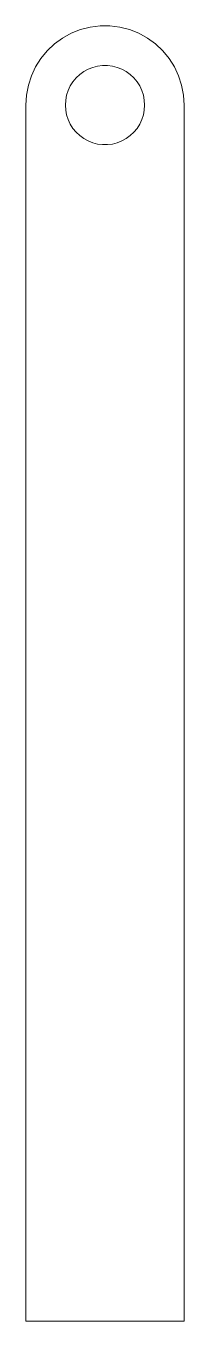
# Model space of a CAD drawing. Header units: millimetres. Extents: x -6 to 6, y -49 to 49.
import ezdxf

# ---------------------------------------------------------------- set-up
doc = ezdxf.new("R2010")
doc.units = ezdxf.units.MM
doc.layers.get('0').update_dxf_attribs({"linetype": 'CONTINUOUS', "lineweight": 0})

msp = doc.modelspace()

# ---------------------------------------------------------------- linework, layer by layer
for p, q in [((-3.825, 47.623), (-3.215, 48.066)), ((-3.215, 48.066), (-2.555, 48.429)), ((-2.555, 48.429), (-1.854, 48.706)), ((-1.854, 48.706), (-1.124, 48.894)), ((-1.124, 48.894), (-0.377, 48.988)), ((-0.377, 48.988), (0.377, 48.988)), ((0.377, 48.988), (1.124, 48.894)), ((1.124, 48.894), (1.854, 48.706)), ((1.854, 48.706), (2.555, 48.429)), ((2.555, 48.429), (3.215, 48.066)), ((3.215, 48.066), (3.825, 47.623)), ((-4.854, 46.527), (-4.374, 47.107)), ((-4.374, 47.107), (-3.825, 47.623)), ((3.825, 47.623), (4.374, 47.107)), ((4.374, 47.107), (4.854, 46.527)), ((-5.258, 45.891), (-4.854, 46.527)), ((4.854, 46.527), (5.258, 45.891)), ((-5.811, 44.492), (-5.579, 45.209)), ((-5.579, 45.209), (-5.258, 45.891)), ((-2.187, 45.054), (-1.912, 45.312)), ((-1.912, 45.312), (-1.607, 45.533)), ((-1.607, 45.533), (-1.277, 45.714)), ((-1.277, 45.714), (-0.927, 45.853)), ((-0.927, 45.853), (-0.562, 45.947)), ((-0.562, 45.947), (-0.188, 45.994)), ((-0.188, 45.994), (0.188, 45.994)), ((0.188, 45.994), (0.562, 45.947)), ((0.562, 45.947), (0.927, 45.853)), ((0.927, 45.853), (1.277, 45.714)), ((1.277, 45.714), (1.607, 45.533)), ((1.607, 45.533), (1.912, 45.312)), ((1.912, 45.312), (2.187, 45.054)), ((5.258, 45.891), (5.579, 45.209)), ((5.579, 45.209), (5.811, 44.492)), ((-5.953, 43.752), (-5.811, 44.492)), ((-2.906, 43.746), (-2.789, 44.104)), ((-2.789, 44.104), (-2.629, 44.445)), ((-2.629, 44.445), (-2.427, 44.763)), ((-2.427, 44.763), (-2.187, 45.054)), ((2.187, 45.054), (2.427, 44.763)), ((2.427, 44.763), (2.629, 44.445)), ((2.629, 44.445), (2.789, 44.104)), ((2.789, 44.104), (2.906, 43.746)), ((5.811, 44.492), (5.953, 43.752)), ((-6, 43), (-5.953, 43.752)), ((-3, 43), (-2.976, 43.376)), ((-2.976, 43.376), (-2.906, 43.746)), ((2.906, 43.746), (2.976, 43.376)), ((2.976, 43.376), (3, 43)), ((5.953, 43.752), (6, 43)), ((-6, -49), (-6, 43)), ((-2.976, 42.624), (-3, 43)), ((-2.906, 42.254), (-2.976, 42.624)), ((-2.789, 41.896), (-2.906, 42.254)), ((2.906, 42.254), (2.789, 41.896)), ((2.976, 42.624), (2.906, 42.254)), ((3, 43), (2.976, 42.624)), ((6, 43), (6, -49)), ((-2.629, 41.555), (-2.789, 41.896)), ((-2.427, 41.237), (-2.629, 41.555)), ((-2.187, 40.946), (-2.427, 41.237)), ((2.427, 41.237), (2.187, 40.946)), ((2.629, 41.555), (2.427, 41.237)), ((2.789, 41.896), (2.629, 41.555)), ((-1.912, 40.688), (-2.187, 40.946)), ((-1.607, 40.467), (-1.912, 40.688)), ((-1.277, 40.286), (-1.607, 40.467)), ((-0.927, 40.147), (-1.277, 40.286)), ((1.277, 40.286), (0.927, 40.147)), ((1.607, 40.467), (1.277, 40.286)), ((1.912, 40.688), (1.607, 40.467)), ((2.187, 40.946), (1.912, 40.688)), ((-0.562, 40.053), (-0.927, 40.147)), ((-0.188, 40.006), (-0.562, 40.053)), ((0.188, 40.006), (-0.188, 40.006)), ((0.562, 40.053), (0.188, 40.006)), ((0.927, 40.147), (0.562, 40.053)), ((6, -49), (-6, -49))]:
    msp.add_line(p, q)

doc.saveas('drawing.dxf')
